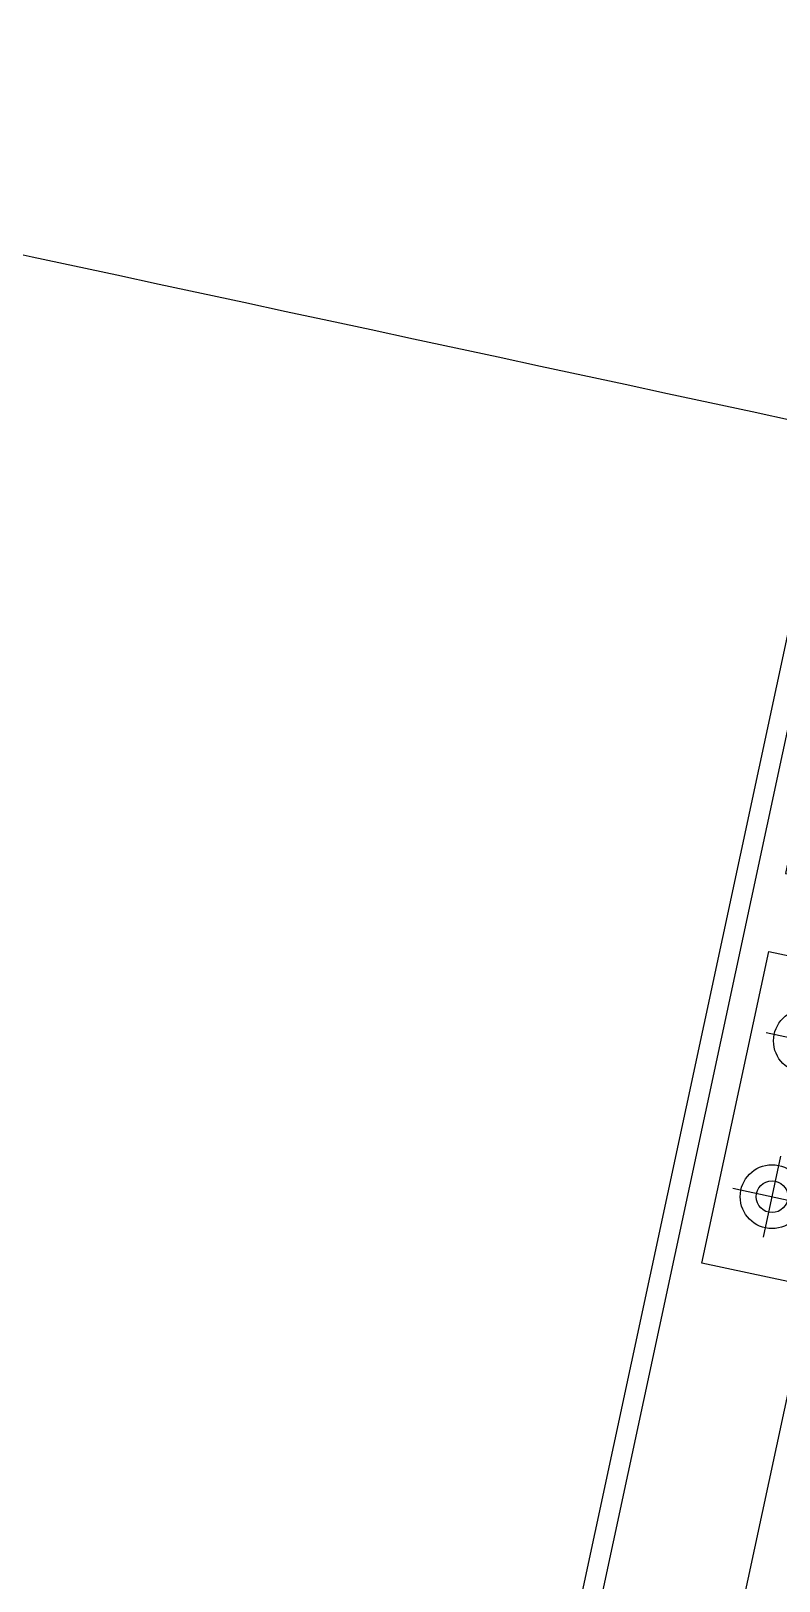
# Model space of a CAD drawing. Header units: inches. Extents: x 0 to 1813292486, y 0 to 3473589894.
# Drawn here: x 600485510.8 to 600485604.7, y 3473212530.6 to 3473212725.2 of the extents above; entities that cross this region are included whole.
import ezdxf

# ---------------------------------------------------------------- set-up
doc = ezdxf.new("R2010")
doc.units = ezdxf.units.IN
doc.header["$LTSCALE"] = 1000
doc.header["$MEASUREMENT"] = 0
for name, pattern in [('AX-MALL-WALL-P02-QT$0$CENTER', [2, 1.25, -0.25, 0.25, -0.25]), ('AX-MALL-WALL-P02-QT$0$DASH', [0.35, 0.25, -0.1]), ('AX-MALL-WALL-P02-QT$0$HIDDEN', [0.375, 0.25, -0.125])]:
    doc.linetypes.add(name, pattern=pattern)
for name, color, linetype in [('A-Anno-Note', 241, 'Continuous'), ('AX-MALL-P02-200$0$A-Anno-Note', 241, 'Continuous'), ('AX-MALL-WALL-P02$0$A-Anno-Note', 241, 'Continuous'), ('AX-MALL-WALL-P02-QT$0$A-Anno-Note', 241, 'Continuous'), ('AX-MALL-WALL-P02-QT$0$A-Curt', 151, 'Continuous'), ('AX-MALL-WALL-P02-QT$0$A-Detl-Patt', 8, 'Continuous'), ('AX-MALL-WALL-P02-QT$0$A-Detl-Thin', 131, 'Continuous'), ('AX-MALL-WALL-P02-QT$0$A-Hdrl', 31, 'Continuous'), ('AX-MALL-WALL-P02-QT$0$AP', 3, 'Continuous'), ('AX-MALL-WALL-P02-QT$0$C18', 4, 'AX-MALL-WALL-P02-QT$0$CENTER'), ('AX-MALL-WALL-P02-QT$0$GASKET', 2, 'Continuous'), ('AX-MALL-WALL-P02-QT$0$L18', 6, 'Continuous'), ('AX-MALL-WALL-P02-QT$0$PJ', 96, 'Continuous'), ('AX-MALL-WALL-P02-QT$0$STSF', 2, 'Continuous'), ('AX-MALL-WALL-P02-QT$0$tc', 4, 'Continuous'), ('AX-MALL-WALL-P02-QT$0$WZ', 2, 'Continuous'), ('AX-MALL-WALL-P02-QT$0$XX', 6, 'AX-MALL-WALL-P02-QT$0$HIDDEN'), ('AX-MALL-WALL-P02-QT$0$zx', 1, 'AX-MALL-WALL-P02-QT$0$CENTER'), ('AX-MALL-WALL-P02-QT$0$尺寸标注', 8, 'Continuous')]:
    doc.layers.add(name, color=color, linetype=linetype)
doc.layers.add('AX-MALL-WALL-P02-QT$0$AM_SUPPR', color=6, linetype='Continuous', lineweight=30)

# ---------------------------------------------------------------- blocks, each defined once
blk = doc.blocks.new('AX-MALL-WALL-P02-QT$0$tj')
at = {"layer": 'AX-MALL-WALL-P02-QT$0$A-Detl-Patt'}
h = blk.add_hatch(dxfattribs=at)
h.set_pattern_fill('STEEL', color=256, scale=100.0000000000001, angle=50.43183869082386)
h.set_pattern_definition([(75.00000000004839, (-14278.19445574284, 156289.8254051208), (-153.3407249234246, 41.08752340989569), []), (75.00000000004839, (-14317.88195610046, 156358.5661673546), (-153.3407249234246, 41.08752340989569), [])])
edge = h.paths.add_edge_path()
edge.add_line((88101.273016572, 47666.64152574539), (87883.93542659283, 47459.84604215622))
edge.add_line((87883.93542659283, 47459.84604215622), (91571.54751467705, 43584.64122533798))
edge.add_arc((262949.389629302, 558937.705083496), 543101.4133620498, 251.6057364187558, 260.0288666978238)
edge.add_arc((172180.8466627672, -2862.146247219684), 27099.9982179492, 64.7128659603706, 96.9316049602786, ccw=False)
edge.add_arc((262948.9730309481, 558936.3205539446), 543099.9677998082, 261.6155114784545, 271.7251478115656)
edge.add_line((279298.9759148359, 16082.51663446426), (279298.9759315252, 16382.65274763107))
edge.add_arc((262948.9742454757, 558936.3204835369), 542799.9676941936, 261.62020364125146, 271.7261014454634, ccw=False)
edge.add_arc((172180.8456921196, -2862.14609140989), 27400.00151046549, 64.80631838577902, 96.83815911678944)
edge.add_arc((262949.394896181, 558937.7037490648), 542801.4137571028, 251.6136389015772, 260.02417327084333, ccw=False)
edge.add_line((91737.26096642017, 43845.69257831573), (88101.273016572, 47666.64152574539))
blk.add_lwpolyline([(88103.03003954887, 47737.33037519455), (87813.24658572674, 47461.60306501389), (91543.92713344097, 43541.13421487808, 0.03677856867194786), (168908.9495433569, 23989.2463850975, -0.1416543586965341), (183742.0972260237, 21592.70785188675, 0.04416604653312874), (279348.9759123325, 16034.00206041336), (279348.9759345055, 16434.18465709686, -0.04414427716130016), (183859.0483468771, 21979.79425859451, 0.1405450684183163), (168919.8474783897, 24393.46752309799, -0.03670519880877311), (91764.87840116024, 43889.20268630981), (88103.03007543087, 47737.33033752441)], format="xyb", dxfattribs=at)
blk.add_lwpolyline([(88101.273016572, 47666.64152574539), (87883.93542659283, 47459.84604215622), (91571.54751467705, 43584.64122533798, 0.0367693963449814), (168910.2986617088, 24039.77597379684, -0.1415142461245126), (183756.7420067787, 21641.08926153183, 0.04414024362697595), (279298.9759148359, 16082.51663446426), (279298.9759315252, 16382.65274763107, -0.04412389944666065), (183844.4648458958, 21931.40288829803, 0.1406825130026793), (168918.4574091434, 24342.94360637665, -0.03671436212623864), (91737.26096642017, 43845.69257831573)], format="xyb", close=True, dxfattribs=at)
at = {"layer": 'AX-MALL-WALL-P02-QT$0$A-Detl-Patt', "linetype": 'AX-MALL-WALL-P02-QT$0$DASH'}
blk.add_lwpolyline([(132859.3256877661, 31028.81037187576, 0.01157910886801878), (157439.846178174, 25572.01830101013, -0.462333613769394), (158405.7177597284, 23842.72780036926, 0.01722036223352319), (157511.3607667685, 21164.70069742203, 0.01722036223352319)], format="xyb", dxfattribs=at)
at = {"layer": 'AX-MALL-WALL-P02-QT$0$A-Detl-Thin'}
blk.add_lwpolyline([(132955.0325908661, 31417.19186973572, 0.01157910886800202), (157517.4692392349, 25964.41434717178, -0.4623336138809657), (158780.5320760012, 23703.03446149826, 0.01722036223491924), (157894.9001518488, 21051.13336324692, 0.01722036223491924)], format="xyb", dxfattribs=at)
at = {"layer": 'AX-MALL-WALL-P02-QT$0$A-Hdrl', "ltscale": 6}
for points in [[(132907.1791398525, 31223.00112438202, 0.0115791088679423), (157478.6577087641, 25768.216319561, -0.462333613938532), (158593.1249176264, 23772.88112783432, 0.0172203622342485), (157703.1304593086, 21107.91702842712)], [(132883.2524142265, 31125.90575170517, 0.01157910886798392), (157459.251943469, 25670.1173081398, -0.462333613904387), (158499.4213386774, 23807.8044629097, 0.01722036223404632), (157607.2456126213, 21136.30886173248, 0.01722036223404632)]]:
    blk.add_lwpolyline(points, format="xyb", dxfattribs=at)
blk = doc.blocks.new('AX-MALL-WALL-P02-QT$0$A$C0A607B9E')
at = {"linetype": 'Continuous'}
h = blk.add_hatch(dxfattribs=at)
h.set_pattern_fill('ANSI37', color=1)
h.set_pattern_definition([(45, (-14339043.63523581, -8955566.604721913), (-1.122532015133644, 1.122532015133644), []), (135, (-14339043.63523581, -8955566.604721913), (-1.122532015133644, -1.122532015133644), [])])
edge = h.paths.add_edge_path()
edge.add_arc((-0.9139503181124102, 1.200005680356738), 0.3000000007109677, 90.00000149136477, 158.929007380809)
edge.add_arc((-10.52524774848678, 4.903107314972528), 9.999999999843164, 296.68295386745126, 338.92900744899754, ccw=False)
edge.add_arc((-5.899999882837115, -4.299994455418107), 0.3000000008783908, 116.6829538936344, 276.6693296848372)
edge.add_arc((-6.910409859460344, 4.341132302995603), 8.999999999489495, 276.6693296640343, 314.4305404647798)
edge.add_arc((-0.3999999367800706, -2.299994305821036), 0.3000000002775039, 15.965287726026588, 134.4305406202942, ccw=False)
edge.add_line((-0.1115713827311993, -2.217477826401591), (0.3154286928474903, -3.710016246885061))
edge.add_arc((0.7000000978382417, -3.599994275853302), 0.3999999995578422, 195.9652875317322, 344.0347155208576)
edge.add_line((1.084571508690715, -3.710016226395965), (1.511571504175663, -2.217477781698108))
edge.add_arc((1.800000062481238, -2.299994244905033), 0.2999999999106872, 15.965287485570286, 164.0347154745168, ccw=False)
edge.add_line((2.088428616523743, -2.217477766796947), (2.515428692102432, -3.710016187280416))
edge.add_arc((2.900000097758064, -3.599994215050893), 0.4000000005265283, 195.9652876704863, 344.0347156596117)
edge.add_line((3.284571509808302, -3.710016164928675), (3.711571503430605, -2.217477722093463))
edge.add_arc((4.00000006173618, -2.299994185300388), 0.2999999999106869, 15.965287485570173, 164.0347154745168, ccw=False)
edge.add_line((4.288428615778685, -2.217477707192302), (4.715428693220019, -3.710016125813127))
edge.add_arc((5.100000098210771, -3.599994154781367), 0.3999999995578422, 195.9652875317322, 344.0347155208576)
edge.add_line((5.484571509063244, -3.71001610532403), (5.911571504548192, -2.217477662488818))
edge.add_arc((6.200000063120209, -2.29999412476442), 0.299999999910687, 15.96528767057572, 164.0347156595223, ccw=False)
edge.add_line((6.488428616896272, -2.217477645725012), (6.915428692474961, -3.710016066208482))
edge.add_arc((7.300000097895622, -3.599994094782827), 0.4000000000795124, 195.9652875690395, 360.0000015636518)
edge.add_line((7.700000097975135, -3.599994083866477), (7.700000008568168, -0.2999997902661562))
edge.add_arc((7.400000008754432, -0.2999997986480594), 0.2999999998137356, 1.600825587715661e-06, 90.00000160082558)
edge.add_line((7.400000000372529, 2.011656761169434e-07), (0, 0))
edge.add_line((0, 0), (-4.097819328308105e-08, 1.500005705282092))
edge.add_line((-4.097819328308105e-08, 1.500005705282092), (-0.9139503259211779, 1.500005681067705))
at = {"color": 1, "linetype": 'Continuous'}
blk.add_lwpolyline([(-0.9139503259211779, 1.500005681067705, 0.3101686492580818), (-1.193891020491719, 1.30786301009357, -0.1864497568041369), (-6.03471584059298, -4.031942946836352, 0.8389983335969544), (-5.865158159285784, -4.597964344546199, 0.1662717036753362), (-0.610013160854578, -2.085764415562153, -0.5684557283123705), (-0.1115713827311993, -2.217477826401591), (0.3154286928474903, -3.710016246885061, 0.754029116043224), (1.084571508690715, -3.710016226395965), (1.511571504175663, -2.217477781698108, -0.7540291160419995), (2.088428616523743, -2.217477766796947), (2.515428692102432, -3.710016187280416, 0.754029116043224), (3.284571509808302, -3.710016164928675), (3.711571503430605, -2.217477722093463, -0.7540291160419994), (4.288428615778685, -2.217477707192302), (4.715428693220019, -3.710016125813127, 0.754029116043224), (5.484571509063244, -3.71001610532403), (5.911571504548192, -2.217477662488818, -0.7540291160419995), (6.488428616896272, -2.217477645725012), (6.915428692474961, -3.710016066208482, 0.8695526997197187), (7.700000097975135, -3.599994083866477), (7.700000008568168, -0.2999997902661562, 0.414213562373095), (7.400000000372529, 2.011656761169434e-07), (0, 0), (-4.097819328308105e-08, 1.500005705282092)], format="xyb", close=True, dxfattribs=at)
blk = doc.blocks.new('AX-MALL-WALL-P02-QT$0$尺寸分格点')
at = {"ltscale": 10}
h = blk.add_hatch(color=1, dxfattribs=at)
h.dxf.hatch_style = 1
edge = h.paths.add_edge_path()
edge.add_line((0, -1.5), (-5.470445860503725e-37, 1.862645149230957e-09))
edge.add_line((0, 1.862645149230957e-09), (-1.5, 0))
edge.add_arc((0, 0), 1.5, 180, 270)
edge = h.paths.add_edge_path()
edge.add_line((0, 1.5), (5.470445846917725e-37, 1.862645149230957e-09))
edge.add_line((0, 1.862645149230957e-09), (1.5, 0))
edge.add_arc((0, 0), 1.5, 0, 90)
for p, q in [((0, -2.5), (0, 2.5)), ((-2.5, 0), (2.5, 0))]:
    blk.add_line(p, q)
blk.add_circle((0, 0), 1.5)
blk = doc.blocks.new('AX-MALL-WALL-P02-QT$0$定位点')
blk.add_blockref('AX-MALL-WALL-P02-QT$0$尺寸分格点', (0, 0))
blk = doc.blocks.new('AX-MALL-WALL-P02-QT$0$A$C40565891')
h = blk.add_hatch()
h.set_pattern_fill('NET', color=6, scale=0.5, angle=315)
h.set_pattern_definition([(225.0000000000001, (-8954763.885715963, -14331520.94940183), (-1.122532015133644, 1.122532015133643), []), (135.0000000000001, (-8954763.885715963, -14331520.94940183), (1.122532015133643, 1.122532015133644), [])])
edge = h.paths.add_edge_path()
edge.add_line((-2.873205080628395, -1), (-17.1267949193716, -1))
edge.add_arc((-17.12679491817267, -2.000000000321539), 1.000000000321539, 90.00000006869386, 120.0000000686844)
edge.add_line((-17.6267949193716, -1.133974596858025), (-19.29999999888241, -2.099999999627471))
edge.add_line((-19.29999999888241, -2.099999999627471), (-19.59999999962747, -2.099999999627471))
edge.add_arc((-19.60000000055891, -1.700000000186378), 0.3999999994410928, 180.0000001333858, 270.00000013341844, ccw=False)
edge.add_line((-20, -1.700000001117587), (-20, 1.699999999254942))
edge.add_arc((-19.59999999962758, 1.699999999255055), 0.4000000003724153, 89.99999999998369, 180.0000000000163, ccw=False)
edge.add_line((-19.59999999962747, 2.099999999627471), (-19.29999999888241, 2.099999999627471))
edge.add_line((-19.29999999888241, 2.099999999627471), (-17.6267949193716, 1.133974596858025))
edge.add_arc((-17.12679491817268, 2.000000000321516), 1.000000000321515, 239.9999999313152, 269.9999999313065)
edge.add_line((-17.1267949193716, 1), (-2.873205080628395, 1))
edge.add_arc((-2.873205081827319, 2.000000000321497), 1.000000000321497, 270.0000000686933, 300.0000000686851)
edge.add_line((-2.373205080628395, 1.133974596858025), (-0.6999999992549419, 2.099999999627471))
edge.add_line((-0.6999999992549419, 2.099999999627471), (-0.400000000372529, 2.099999999627471))
edge.add_arc((-0.4000000003724153, 1.699999999255056), 0.4000000003724153, -1.63140612130519e-11, 90.00000000001631, ccw=False)
edge.add_line((0, 1.699999999254942), (0, -1.700000001117587))
edge.add_arc((-0.3999999994410927, -1.700000000186378), 0.3999999994410927, 269.99999986658156, 359.99999986661413, ccw=False)
edge.add_line((-0.400000000372529, -2.099999999627471), (-0.6999999992549419, -2.099999999627471))
edge.add_line((-0.6999999992549419, -2.099999999627471), (-2.373205080628395, -1.133974596858025))
edge.add_arc((-2.873205081827309, -2.00000000032146), 1.00000000032146, 59.99999993131432, 89.9999999313073)
at = {"layer": 'AX-MALL-WALL-P02-QT$0$STSF', "lineweight": 40}
blk.add_lwpolyline([(-2.873205080628395, -1), (-17.1267949193716, -1, 0.1316524975873539), (-17.6267949193716, -1.133974596858025), (-19.29999999888241, -2.099999999627471), (-19.59999999962747, -2.099999999627471, -0.4142135623732616), (-20, -1.700000001117587), (-20, 1.699999999254942, -0.4142135623732612), (-19.59999999962747, 2.099999999627471), (-19.29999999888241, 2.099999999627471), (-17.6267949193716, 1.133974596858025, 0.1316524975873571), (-17.1267949193716, 1), (-2.873205080628395, 1, 0.1316524975873597), (-2.373205080628395, 1.133974596858025), (-0.6999999992549419, 2.099999999627471), (-0.400000000372529, 2.099999999627471, -0.4142135623732616), (0, 1.699999999254942), (0, -1.700000001117587, -0.4142135623732616), (-0.400000000372529, -2.099999999627471), (-0.6999999992549419, -2.099999999627471), (-2.373205080628395, -1.133974596858025, 0.1316524975873647)], format="xyb", close=True, dxfattribs=at)
blk = doc.blocks.new('AX-MALL-WALL-P02-QT$0$A$C5DA96DE0')
at = {"layer": 'AX-MALL-WALL-P02-QT$0$AM_SUPPR', "color": 3}
for points in [[(-22.00068093277514, 105.1999999992549), (-22.00001176260412, 46.60000000149012, -0.414213562373095), (-21.70001176185906, 46.29999999888241), (-21.7000117637217, 45.30000000074506, -0.4142135651008757), (-21.90001176483929, 45.09999999962747), (-22.11765938811004, 45.09999999962747, 0.3152987896086648), (-22.30559791438282, 44.96840402856469), (-22.88795028813183, 43.36840402893722, 0.5486187836891172), (-22.68258061446249, 43.10076105967164), (-19.96206398494542, 43.32127769291401, 0.1763269799607178), (-19.83807377703488, 43.37909527309239), (-19.45859040878713, 43.75857864320278, 0.5773502703764628), (-19.54824795387685, 44.09318516403437), (-19.70076583139598, 44.13405220396817, -0.3107450373417215), (-19.86631920561194, 44.32805990986526), (-20.20001176558435, 46.220524456352), (-20.20001176558435, 46.30000000074506, -0.664494698151357), (-19.35008465312421, 46.6571428515017, 0.1962615707062706), (-19.21011380665004, 46.59999999962747), (-15.80001176707447, 46.59999999962747, -0.414213562373095), (-15.50001176446676, 46.30000000074506), (-15.50001176446676, 45.99448045343161), (-16.4794679954648, 44.32503772899508, 0.5796797259406589), (-16.35058767162263, 44.09999999776483), (-15.09727879799902, 44.09999999776483, 0.266079426403572), (-14.23476512730122, 44.59396623261273), (-13.34764037840068, 46.10603376291692, -0.2660794268336467), (-12.48512670956552, 46.59999999776483), (-12.48512670956552, 46.59999999776483), (12.48510318435729, 46.59999999962747, -0.2660794268336467), (13.3476168513298, 46.10603376291692), (14.23474160209298, 44.59396623261273, 0.266079426403572), (15.09725527279079, 44.09999999962747), (16.35056414455175, 44.09999999962747, 0.5796797259406589), (16.47944446653128, 44.32503772713244), (15.49998823925853, 45.99448045343161), (15.49998823553324, 46.29999999888241, -0.414213562373095), (15.7999882362783, 46.59999999962747), (19.21009027957916, 46.59999999962747, 0.1962615707062706), (19.35006112605333, 46.6571428515017, -0.664494698151357), (20.19998823665082, 46.29999999888241), (20.19998823665082, 46.220524456352), (19.86629567667842, 44.32805990800261, -0.3107450373417215), (19.70074230805039, 44.13405220396817), (19.54822442866862, 44.09318516217172, 0.5773502703764628), (19.45856687985361, 43.75857864320278), (19.83805025182664, 43.37909527309239, 0.1763269799607178), (19.96204045787454, 43.32127769291401), (22.68255708739161, 43.10076105967164, 0.5486187836891172), (22.88792676106095, 43.36840402893722), (22.30557438544929, 44.96840402670205, 0.3152987896086648), (22.11763586290181, 45.10000000149012), (21.89998823590577, 45.09999999962747, -0.4142135651008757), (21.69998823665082, 45.29999999888241), (21.69998823478818, 46.29999999888241, -0.414213562373095), (21.99998823739588, 46.59999999962747), (22.00029997527599, 73.89985392801464)], [(-12.48512671142817, 26.59999999962747), (-12.48512671142817, 26.59999999962747, -0.266079426695036), (-13.34764038026333, 27.09396623820066), (-14.23476512916386, 28.60603376477957, 0.2660794267352428), (-15.09727879799902, 29.10000000149012), (-16.35058767162263, 29.09999999962747, 0.5796797243171364), (-16.4794679954648, 28.87496227398515), (-15.50001176446676, 27.20551954396069), (-15.50001176819205, 26.90000000223517, -0.414213562429924), (-15.80001176521182, 26.59999999776483), (-19.21011380665004, 26.59999999962747, 0.196261570738114), (-19.35008465498686, 26.54285714589059, -0.6644947009864839), (-20.20001176558435, 26.90000000223517), (-20.20001176558435, 26.97947554662824), (-19.86631920747459, 28.87194008752704, -0.3107450376907102), (-19.70076583139598, 29.06594779156148), (-19.5482479557395, 29.10681483522058, 0.5773502691095918), (-19.45859040878713, 29.44142135605216), (-19.83807377517223, 29.82090472429991, 0.1763269806166101), (-19.96206398680806, 29.87872230820358), (-22.68258061632514, 30.0992389395833, 0.5486187865199976), (-22.88795028440654, 29.83159597031772), (-22.30559791252017, 28.23159597069025, 0.3152987889515711), (-22.1176593862474, 28.09999999962747), (-21.90001176297665, 28.09999999776483, -0.4142135620321224), (-21.70001176558435, 27.89999999850988), (-21.70001176558435, 26.90000000037253, -0.414213562429924), (-22.00001176446676, 26.59999999962747), (-22.00026272423565, -1.862645149230957e-09), (22.00026272051036, 0), (22.00006804615259, 18.00577012822032)], [(22.00005050562322, 19.99999999813735), (21.99998823739588, 26.59999999962747, -0.414213562429924), (21.69998823665082, 26.90000000037253), (21.69998823478818, 27.89999999850988, -0.4142135620321224), (21.89998823776841, 28.09999999962747), (22.11763586103916, 28.09999999776483, 0.3152987889515711), (22.30557438544929, 28.23159596882761), (22.88792676106095, 29.83159597218037, 0.5486187865199976), (22.68255708925426, 30.0992389395833), (19.96204045601189, 29.87872230820358, 0.1763269806166101), (19.83805024810135, 29.82090472429991), (19.45856687985361, 29.44142135605216, 0.5773502691095918), (19.54822443053126, 29.10681483708322), (19.70074230805039, 29.06594779156148, -0.3107450376907102), (19.86629567667842, 28.87194008752704), (20.19998823851347, 26.97947554290295), (20.19998824037611, 26.89999999850988, -0.6644947009864839), (19.35006112605333, 26.54285714402795, 0.196261570738114), (19.21009027957916, 26.59999999776483), (15.79998823441565, 26.59999999776483, -0.414213562429924), (15.49998823925853, 26.89999999850988), (15.49998823925853, 27.20551954582334), (16.47944446466863, 28.87496227398515, 0.5796797243171364), (16.3505641464144, 29.09999999962747), (15.09725527092814, 29.09999999776483, 0.2660794267352428), (14.23474160209298, 28.60603376477957), (13.3476168513298, 27.09396623820066, -0.266079426695036), (12.48510318249464, 26.59999999962747), (-12.48512671142817, 26.59999999962747)]]:
    blk.add_lwpolyline(points, format="xyb", dxfattribs=at)
for points in [[(22.00029996782541, 73.89983759261668), (22.00005446560681, 73.89983759261668), (21.99998823553324, 105.1999999992549), (-22.00068093277514, 105.1999999992549)], [(-19.80001176521182, 103), (-19.80001176521182, 103), (-19.80001176334918, 74.70021012239158), (-19.00001176446676, 73.70021012239158), (-19.00001176446676, 68.70021012239158), (-19.00001176446676, 63.70021012239158), (-20.00001176446676, 62.70021012611687), (-20.00001176446676, 48.79999999888241), (19.99998823553324, 48.79999999701977), (19.99998823739588, 62.70021012425423), (18.99998823739588, 63.70021012425423), (18.99998823739588, 68.70021012239158), (18.99998823553324, 73.70021012425423), (19.79998823814094, 74.70021012052894), (19.79998823814094, 103), (-19.80001176521182, 103)], [(-19.00003717839718, 24.40000000223517), (-19.00003717839718, 16.60000000149012), (-19.8001159671694, 15.59989579208195), (-19.80026083253324, 2.199999997392297), (-19.80001176521182, 2.199999999254942), (19.80023730732501, 2.199999997392297), (19.80009244196117, 15.5998957939446), (19.0000136513263, 16.60000000149012), (19.0000136513263, 24.40000000223517), (-19.00003717839718, 24.40000000223517)], [(21.99999776296318, 20.00577012635767), (43.9999977555126, 20.00634960085154), (43.99998722039163, 20.40634960122406), (44.99999512173235, 20.10637594014406), (44.99998722039163, 20.40637594088912), (45.99999512173235, 20.10640227980912), (45.99998722039163, 20.40640228055418), (46.99999512173235, 20.10642861947417), (46.99998722039163, 20.40642862021923), (47.99999511986971, 20.10645495913923), (47.99998721852899, 20.40645495988429), (48.99998721852899, 20.40648129954934), (49.00005043298006, 18.00648130103946), (22.00006804615259, 18.00577012822032)]]:
    blk.add_lwpolyline(points, dxfattribs=at)
at = {"color": 6, "ltscale": 10, "xscale": -0.9999999999999999, "rotation": 90}
blk.add_blockref('AX-MALL-WALL-P02-QT$0$A$C40565891', (-17.70395603775978, 26.59999999776483), dxfattribs=at)
at = {"color": 6, "ltscale": 10, "rotation": 270}
blk.add_blockref('AX-MALL-WALL-P02-QT$0$A$C40565891', (17.7039325106889, 26.59999999962747), dxfattribs=at)
blk = doc.blocks.new('AX-MALL-WALL-P02-QT$0$A$C3D8E1D5A')
at = {"color": 3, "ltscale": 10}
blk.add_lwpolyline([(-25.00024726614356, -18.80000000074506), (-25.00024726614356, -17.5), (-23.00024726614356, -17.5), (-23.00024726614356, -15.49870925210416), (-6.999231616035104, -15.49870925210416), (-6.999231616035104, -22.4997000452131), (-5.299231618642807, -22.49987648613751, 0.4142135623695433), (-4.999231617897749, -22.19987648539245), (-4.999231617897749, -21.80005405470729, 0.4140000559725384), (-5.299012914299965, -21.50005413405597), (-5.699499286711216, -21.49969883821905, -0.483847094079415), (-5.991148311644793, -21.13052784092724), (-5.699231617152691, -19.89966636151075), (-1.299031617119908, -19.89966636151075), (-1.005294770002365, -21.1397417280823, -0.4741802569087657), (-1.298974558711052, -21.49969902634621), (-1.699460931122303, -21.50005413405597, 0.4140000559734259), (-1.999242229387164, -21.80005405470729), (-1.999242229387164, -22.19987648539245, 0.4142135624494586), (-1.699242228642106, -22.49987648613751), (0.0007206704467535019, -22.49987648613751), (0, 0), (-22.90028521977365, 0), (-22.90028521977365, -1), (-22.40028521977365, -1), (-22.40028521977365, -3, -0.414213562373095), (-22.90028521977365, -3.5), (-25.00028521940112, -3.5), (-25.46520863845944, -2.913615984842181, 0.4988684829111732), (-25.94440526142716, -2.92562854103744), (-27.44440526142716, -5.025628542527556, 0.8192868568614478), (-27.04232501238585, -5.455046217888594), (-25.50028521940112, -4.5), (-22.90028521977365, -4.5, 0.414213562373095), (-21.40028521977365, -3), (-21.40028521977365, -1), (-3.19995454326272, -1, -0.4142094303452601), (-0.9999545440077782, -3.199968963861465), (-0.9996059481054544, -18.5), (-5.999231616035104, -18.5), (-5.999231616035104, -14.5), (-24.00024726614356, -14.5), (-24.00024726614356, -16.5), (-25.00024726614356, -16.5), (-27.20351210050285, -16.5, 0.6582415972160955), (-27.56668968312442, -17.34365977905691), (-25.86342484690249, -19.14365977980196, 0.6827143578984822), (-25.00028521940112, -18.79383949562907)], format="xyb", dxfattribs=at)
blk = doc.blocks.new('AX-MALL-WALL-P02-QT$0$A$C3EB17898')
at = {"color": 6}
for p, q in [((22.00011673569679, 23.00000000001455), (31.33093450777233, 1)), ((31.33093450404704, 22.99999999998545), (22.00011673942208, 0.9999999999854481))]:
    blk.add_line(p, q, dxfattribs=at)
blk.add_lwpolyline([(22.00011673569679, 23.00000000001455), (31.33093450404704, 22.99999999998545), (31.33093450777233, 1), (22.00011673942208, 0.9999999999854481)], close=True, dxfattribs=at)
at = {"color": 6, "ltscale": 10}
for name, p in [('AX-MALL-WALL-P02-QT$0$A$C5DA96DE0', (0, -23.70584608986974)), ('AX-MALL-WALL-P02-QT$0$A$C3D8E1D5A', (49.90040195731854, 50.19399150274694))]:
    blk.add_blockref(name, p, dxfattribs=at)
at = {"color": 6, "ltscale": 10, "rotation": 180}
blk.add_blockref('AX-MALL-WALL-P02-QT$0$A$C0A607B9E', (48.99995207971369, -3.305792821571231), dxfattribs=at)
at = {"layer": 'AX-MALL-WALL-P02-QT$0$GASKET', "extrusion": (0, 0, -1), "zscale": -1, "rotation": 270}
blk.add_blockref('AX-MALL-WALL-P02-QT$0$定位点', (1.455191522836685e-11, 0), dxfattribs=at)
blk = doc.blocks.new('AX-MALL-WALL-P02-QT$0$A$C29A03729')
at = {"color": 6, "ltscale": 10, "rotation": 15.0579728388687}
blk.add_blockref('AX-MALL-WALL-P02-QT$0$A$C3EB17898', (178.0940132029355, 124.3358067923691), dxfattribs=at)
blk = doc.blocks.new('*U198')
at = {"layer": 'AX-MALL-WALL-P02-QT$0$C18', "color": 1, "ltscale": 2}
blk.add_line((0, 5.142561988594025), (0, -17.03404386090006), dxfattribs=at)
at = {"layer": 'AX-MALL-WALL-P02-QT$0$L18', "color": 4}
for p, q in [((-1.790000000000873, -1.147816335795142), (-1.790000000000873, 0)), ((1.790000000000873, -2.247816335793686), (1.790000000000873, 0)), ((-2.399999999999636, -1.5), (-1.790000000000873, -1.147816335795142)), ((-2.399999999999636, -1.5), (0.2342809638412291, -1.225595732932561)), ((-2.399999999999636, -1.5), (-1.790000000000873, -1.852183664204858)), ((-1.790000000000873, -1.147816335795142), (0.2342809638412291, -0.8650955307894037)), ((-1.790000000000873, -1.852183664204858), (0.2342809638412291, -1.56946285919912)), ((-1.790000000000873, -2.747816335793686), (-1.790000000000873, -1.852183664204858)), ((0.2342809638412291, -0.8650955307894037), (0.2342809638412291, -1.56946285919912)), ((-2.399999999999636, -3.100000000000364), (2.399999999999636, -2.600000000000364)), ((-2.399999999999636, -3.100000000000364), (-1.790000000000873, -2.747816335793686)), ((-2.399999999999636, -3.100000000000364), (-1.790000000000873, -3.452183664205222)), ((-1.790000000000873, -2.747816335793686), (1.790000000000873, -2.247816335793686)), ((-1.790000000000873, -3.452183664205222), (1.790000000000873, -2.952183664205222)), ((-1.790000000000873, -4.34781633579405), (-1.790000000000873, -3.452183664205222)), ((-1.790000000000873, -4.34781633579405), (1.790000000000873, -3.84781633579405)), ((2.399999999999636, -2.600000000000364), (1.790000000000873, -2.247816335793686)), ((2.399999999999636, -2.600000000000364), (1.790000000000873, -2.952183664205222)), ((1.790000000000873, -3.84781633579405), (1.790000000000873, -2.952183664205222)), ((2.399999999999636, -4.200000000000728), (1.790000000000873, -3.84781633579405)), ((-2.399999999999636, -4.700000000000728), (2.399999999999636, -4.200000000000728)), ((-2.399999999999636, -4.700000000000728), (-1.790000000000873, -4.34781633579405)), ((-2.399999999999636, -4.700000000000728), (-1.790000000000873, -5.052183664205586)), ((-2.399999999999636, -6.299999999999272), (2.399999999999636, -5.799999999999272)), ((-1.790000000000873, -5.052183664205586), (1.790000000000873, -4.552183664205586)), ((-1.790000000000873, -5.947816335794414), (-1.790000000000873, -5.052183664205586)), ((-1.790000000000873, -5.947816335794414), (1.790000000000873, -5.447816335794414)), ((2.399999999999636, -4.200000000000728), (1.790000000000873, -4.552183664205586)), ((1.790000000000873, -5.447816335794414), (1.790000000000873, -4.552183664205586)), ((2.399999999999636, -5.799999999999272), (1.790000000000873, -5.447816335794414)), ((2.399999999999636, -5.799999999999272), (1.790000000000873, -6.15218366420595)), ((-2.399999999999636, -6.299999999999272), (-1.790000000000873, -5.947816335794414)), ((-2.399999999999636, -6.299999999999272), (-1.790000000000873, -6.65218366420595)), ((-2.399999999999636, -7.899999999999636), (-1.790000000000873, -7.547816335794778)), ((-2.399999999999636, -7.899999999999636), (-1.273355612604064, -7.78264120964559)), ((-1.790000000000873, -6.65218366420595), (1.790000000000873, -6.15218366420595)), ((-1.790000000000873, -7.547816335794778), (-1.790000000000873, -6.65218366420595)), ((-1.790000000000873, -7.547816335794778), (-0.9175382126813929, -7.425964130861757)), ((0.4333070988686814, -7.237298584555901), (1.790000000000873, -7.047816335794778)), ((0.7141825614198751, -7.575605983185596), (2.399999999999636, -7.399999999999636)), ((0.7141825614198751, -7.90243749641013), (1.790000000000873, -7.752183664206314)), ((1.790000000000873, -7.047816335794778), (1.790000000000873, -6.15218366420595)), ((2.399999999999636, -7.399999999999636), (1.790000000000873, -7.047816335794778)), ((2.399999999999636, -7.399999999999636), (1.790000000000873, -7.752183664206314)), ((1.790000000000873, -8.647816335795142), (1.790000000000873, -7.752183664206314)), ((-2.399999999999636, -7.899999999999636), (-1.790000000000873, -8.252183664206314)), ((-2.399999999999636, -9.5), (-1.790000000000873, -9.147816335795142)), ((-2.399999999999636, -9.5), (-1.518995326587174, -9.408228679852982)), ((-2.399999999999636, -9.5), (-1.790000000000873, -9.852183664204858)), ((-1.790000000000873, -8.252183664206314), (-1.334698446698894, -8.188594061788535)), ((-1.790000000000873, -9.147816335795142), (-1.790000000000873, -8.252183664206314)), ((-1.790000000000873, -9.147816335795142), (-1.472953762578982, -9.103536135036848)), ((0.7141825614198751, -8.798070167998958), (1.790000000000873, -8.647816335795142)), ((0.7141825614198751, -9.17560598318596), (2.399999999999636, -9)), ((0.7141825614198751, -9.502437496410494), (1.790000000000873, -9.352183664204858)), ((2.399999999999636, -9), (1.790000000000873, -8.647816335795142)), ((2.399999999999636, -9), (1.790000000000873, -9.352183664204858)), ((1.790000000000873, -9.352183664204858), (1.790000000000873, -14.60000000000036)), ((-1.790000000000873, -9.852183664204858), (-1.581684194792615, -9.823089278002954)), ((-1.790000000000873, -11.20167565273914), (-1.790000000000873, -9.852183664204858)), ((-1.790000000000873, -11.20167565273914), (-1.790000000000873, -14.60000000000036)), ((0, -16), (-1.790000000000873, -14.60000000000036)), ((0, -16), (1.790000000000873, -14.60000000000036))]:
    blk.add_line(p, q, dxfattribs=at)
blk.add_lwpolyline([(4.549999999999272, 0, 0.414213562373095), (4.75, 0.2000000000007276), (4.75, 1.39147638815848, 0.2654033233867933), (4.06568705400241, 2.589861303315047, 0.108659312189883), (0.7999999999992724, 3.659899496853541), (0.7999999999992724, 3.315608971053734), (-0.7999999999992724, 3.315608971053734), (-0.7999999999992724, 3.659899496853541, 0.1086593121898847), (-4.06568705400241, 2.589861303315047, 0.2654033233867933), (-4.75, 1.39147638815848), (-4.75, 0.2000000000007276, 0.414213562373095), (-4.549999999999272, 0)], format="xyb", close=True, dxfattribs=at)
blk.add_lwpolyline([(0, -16), (0.7141825614198751, -10.25704931750261), (0.7141825614198751, -7.536688384094305, 0.4176573264866609), (0.4106596181591158, -7.236709070022698, 0.08336651052848376), (-1.234698998669046, -7.526820576113096), (-1.790000000000873, -11.20167565273914)], format="xyb", dxfattribs=at)
blk = doc.blocks.new('AX-MALL-WALL-P02-QT$0$盘头自钻自攻钉ST4-8')
at = {"layer": 'AX-MALL-WALL-P02-QT$0$尺寸标注'}
blk.add_blockref('*U198', (0, 0), dxfattribs=at)
blk = doc.blocks.new('AX-MALL-WALL-P02-QT$0$A$C61293B14')
at = {"layer": 'AX-MALL-WALL-P02-QT$0$tc'}
for radius in [4, 2]:
    blk.add_circle((0, 0), radius, dxfattribs=at)
at = {"layer": 'AX-MALL-WALL-P02-QT$0$zx'}
for p, q in [((0, 5.036975615854317), (0, -5.036975615847041)), ((-5.199824257346336, 0), (5.199824257317232, 0))]:
    blk.add_line(p, q, dxfattribs=at)
blk = doc.blocks.new('AX-MALL-WALL-P02-QT$0$A$C41DD6A87')
at = {"layer": 'AX-MALL-WALL-P02-QT$0$tc'}
h = blk.add_hatch(dxfattribs=at)
h.set_pattern_fill('ANSI31', color=256, scale=0.5, angle=-90.00000000000001, style=0)
h.set_pattern_definition([(225.0000000000001, (28362.68611018802, -179426.704915055), (-1.122532015133644, 1.122532015133644), [])])
h.paths.add_polyline_path([(40, 20), (0, 20), (0, 22), (40, 22)])
at = {"layer": 'AX-MALL-WALL-P02-QT$0$PJ'}
for points in [[(40, 20), (0, 20), (0, 22), (40, 22)], [(40, 20), (0, 20), (0, -2.00031700823456), (40, -2.00031700823456)]]:
    blk.add_lwpolyline(points, close=True, dxfattribs=at)
at = {"layer": 'AX-MALL-WALL-P02-QT$0$XX'}
for p, q in [((0, 17), (40, 17)), ((0, 11.99968299176544), (40, 11.99968299176544))]:
    blk.add_line(p, q, dxfattribs=at)
at = {"layer": 'AX-MALL-WALL-P02-QT$0$tc', "rotation": 180}
for p in [(10.00773325189948, 4.856510433368385), (30.00773325189948, 4.856510433368385)]:
    blk.add_blockref('AX-MALL-WALL-P02-QT$0$A$C61293B14', p, dxfattribs=at)
at = {"layer": 'AX-MALL-WALL-P02-QT$0$WZ', "extrusion": (1.112429078900672e-34, 1.017801628166565e-23, -1), "zscale": -1, "rotation": 180}
blk.add_blockref('AX-MALL-WALL-P02-QT$0$盘头自钻自攻钉ST4-8', (-20, 17), dxfattribs=at)
blk = doc.blocks.new('AX-MALL-WALL-P02-QT$0$A$C715D18B8')
at = {"layer": 'AX-MALL-WALL-P02-QT$0$tc'}
h = blk.add_hatch(dxfattribs=at)
h.set_pattern_fill('ANSI31', color=256, scale=0.5, angle=-180, style=0)
h.set_pattern_definition([(225, (28362.68611018802, -179426.704915055), (-1.122532015133644, 1.122532015133644), [])])
h.paths.add_polyline_path([(40, 20), (0, 20), (0, 22), (40, 22)])
at = {"layer": 'AX-MALL-WALL-P02-QT$0$PJ'}
blk.add_line((0, 17), (40, 17), dxfattribs=at)
blk.add_lwpolyline([(40, 20), (0, 20), (0, 22), (40, 22)], close=True, dxfattribs=at)
blk.add_lwpolyline([(40, 12.49968299269676), (40, 20), (0, 20), (0, 12.49968299269676)], dxfattribs=at)
at = {"layer": 'AX-MALL-WALL-P02-QT$0$XX'}
blk.add_line((0, 11.99968299269676), (40, 11.99968299269676), dxfattribs=at)
blk.add_lwpolyline([(40, 12.49968299269676), (40, -2.000317007303238), (0, -2.000317007303238), (0, 12.49968299269676)], dxfattribs=at)
at = {"layer": 'AX-MALL-WALL-P02-QT$0$tc', "rotation": 180}
for p in [(10.00773325189948, 4.856510434299707), (30.00773325189948, 4.856510434299707)]:
    blk.add_blockref('AX-MALL-WALL-P02-QT$0$A$C61293B14', p, dxfattribs=at)
at = {"layer": 'AX-MALL-WALL-P02-QT$0$WZ', "extrusion": (1.112470375349305e-34, 1.017801628166565e-23, -1), "zscale": -1, "rotation": 180}
blk.add_blockref('AX-MALL-WALL-P02-QT$0$盘头自钻自攻钉ST4-8', (-20, 17), dxfattribs=at)
blk = doc.blocks.new('AX-MALL-WALL-P02-QT$0$A$C4D6066B9')
at = {"rotation": 180}
for name, p in [('AX-MALL-WALL-P02-QT$0$A$C715D18B8', (0, 22)), ('AX-MALL-WALL-P02-QT$0$A$C41DD6A87', (50, 22))]:
    blk.add_blockref(name, p, dxfattribs=at)
blk = doc.blocks.new('AX-MALL-WALL-P02-QT$0$500C')
h = blk.add_hatch()
h.set_pattern_fill('ANSI32', color=6, scale=0.9999999999999997, angle=71.54704075356716)
h.set_pattern_definition([(298.2872825386875, (-16059828.5787534, -4297210.977292671), (4.193774447636046, 2.256914294419494), []), (298.2872825386875, (-16059829.22437371, -4297213.127523188), (4.193774447636046, 2.256914294419494), [])])
edge = h.paths.add_edge_path()
edge.add_line((-28.72854615189135, -210.5988791044801), (22.99042301438749, -226.1278271824121))
edge.add_arc((23.85314235463738, -223.2545511145145), 2.999999999999997, 253.2872825386875, 343.2872825386875)
edge.add_line((26.72641842626035, -224.1172704491764), (48.0068287551403, -153.2431275192648))
edge.add_arc((45.13355268351734, -152.3804081846029), 2.999999999999997, 343.2872825386867, 433.2872825386867)
edge.add_line((45.99627202190459, -149.5071321148425), (-5.722697144374251, -133.9781840369105))
edge.add_arc((-6.585416486486793, -136.8514601066709), 2.999999999999997, 73.28728253868752, 163.2872825386875)
edge.add_line((-9.45869254693389, -135.9887407682836), (-30.73910287581384, -206.8628836981952))
edge.add_arc((-27.86582680977881, -207.7256030291319), 2.999999999999997, 163.2872825386868, 253.2872825386868)
h.paths.add_polyline_path([(23.18295677751303, -222.0092193074524), (-26.62049500830472, -207.0554174687713), (-5.915230894461274, -138.0967918932438), (43.88822088204324, -153.0505937561393)])
at = {"layer": 'AX-MALL-WALL-P02-QT$0$AP'}
for p, q in [((0, 0), (-83.3942298348993, -277.7220756243914)), ((2.394210098311305, -0.7193638570606709), (-80.28047047555447, -276.0463037807494)), ((19.15360855683684, -5.754889156669378), (-58.48410229757428, -264.3159167058766))]:
    blk.add_line(p, q, dxfattribs=at)
at = {"layer": 'AX-MALL-WALL-P02-QT$0$tc', "rotation": 73.29687204352086}
blk.add_blockref('AX-MALL-WALL-P02-QT$0$A$C4D6066B9', (12.74314047582448, -62.0392380990088), dxfattribs=at)
blk = doc.blocks.new('AX-MALL-WALL-P02-QT$0$mqst2')
at = {"color": 6, "ltscale": 10, "xscale": -1, "rotation": 2.996448819783204}
blk.add_blockref('AX-MALL-WALL-P02-QT$0$A$C29A03729', (272228.8214683533, -34643.19316291809), dxfattribs=at)
at = {"color": 6, "rotation": 4.616197225274383}
blk.add_blockref('AX-MALL-WALL-P02-QT$0$500C', (272019.1391447783, -34608.60687398911), dxfattribs=at)
blk = doc.blocks.new('AX-MALL-WALL-P02-QT')
at = {"layer": 'AX-MALL-WALL-P02-QT$0$A-Curt'}
blk.add_arc((600585645.7160176, 3473560475.274326), 539999.9524419116, 237.3691216280034, 237.4429752582195, dxfattribs=at)
at = {"layer": 'AX-MALL-WALL-P02-QT$0$A-Anno-Note', "rotation": 339.5681613092181}
blk.add_blockref('AX-MALL-WALL-P02-QT$0$mqst2', (600052179.2710491, 3473232742.396311), dxfattribs=at)
at = {"layer": 'AX-MALL-WALL-P02-QT$0$A-Detl-Thin', "rotation": 339.5681613091762}
blk.add_blockref('AX-MALL-WALL-P02-QT$0$tj', (600144118.6961328, 3473128496.287411), dxfattribs=at)
blk = doc.blocks.new('AX-MALL-WALL-P02')
at = {"layer": 'AX-MALL-WALL-P02$0$A-Anno-Note'}
blk.add_blockref('AX-MALL-WALL-P02-QT', (0, 0), dxfattribs=at)
blk = doc.blocks.new('AX-MALL-P02-200')
at = {"layer": 'AX-MALL-P02-200$0$A-Anno-Note'}
blk.add_blockref('AX-MALL-WALL-P02', (0, 0), dxfattribs=at)

msp = doc.modelspace()

# ---------------------------------------------------------------- block references
at = {"layer": 'A-Anno-Note', "rotation": 20.43183869077545}
msp.add_blockref('AX-MALL-P02-200', (1250392458.527329, 9048125.682563305), dxfattribs=at)

doc.saveas('drawing.dxf')
